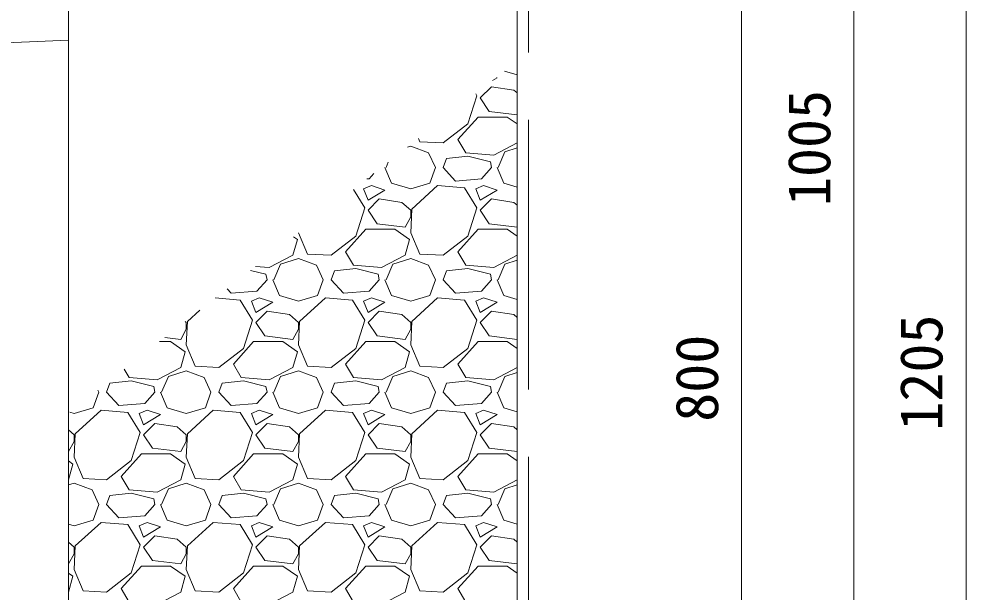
# Model space of a CAD drawing. Units: millimetres at full size, sheet at 1:20. Extents: x 0 to 23340, y -4498 to 8520.
# Drawn here: x 16825.4 to 17247.5, y 4161 to 4416.2 of the extents above; entities that cross this region are included whole.
import ezdxf
from ezdxf.enums import TextEntityAlignment as Align

# ---------------------------------------------------------------- set-up
doc = ezdxf.new("R2010")
doc.units = ezdxf.units.MM
doc.header["$LTSCALE"] = 20
doc.linetypes.add('DASHED', pattern=[7.5, 6, -1.5])
for name, color, linetype, lineweight in [('HOLE', 7, 'DASHED', 13), ('KIJUN', 5, 'Continuous', 5), ('SUNPO', 3, 'Continuous', 13), ('ﾊｯﾁﾝｸﾞ', 7, 'Continuous', 5)]:
    doc.layers.add(name, color=color, linetype=linetype, lineweight=lineweight)
doc.styles.add('ＭＳ ゴシック', font='')
doc.styles.get('ＭＳ ゴシック').set_extended_font_data('MS Gothic')

msp = doc.modelspace()

# ---------------------------------------------------------------- linework, layer by layer
at = {"layer": 'HOLE'}
msp.add_lwpolyline([(16847.48, 4406.65), (16773.02, 4403.67), (16755.77, 4004.04), (16847.48, 3976.46)], dxfattribs=at)
at = {"layer": 'KIJUN', "color": 7, "lineweight": 13}
msp.add_lwpolyline([(16410.42, 3999.04), (16382.48, 4646.2), (16409.48, 4711.2), (16407.48, 4751.2), (16371.48, 4771.2), (16367.48, 4861.2), (16320.48, 4861.2), (16317.48, 4858.2), (16317.48, 3876.2), (16337.48, 3856.2), (16827.48, 3856.2), (16847.48, 3876.2), (16847.48, 4858.2), (16844.48, 4861.2), (16797.48, 4861.2), (16793.48, 4771.2), (16757.48, 4751.2), (16755.48, 4711.2), (16782.48, 4646.2)], dxfattribs=at)
at = {"layer": 'KIJUN', "color": 7, "linetype": 'DASHED', "lineweight": 13}
msp.add_lwpolyline([(16317.48, 4661.2), (16112.48, 4661.2), (16112.48, 3651.2), (17052.48, 3651.2), (17052.48, 4661.2), (16847.48, 4661.2)], dxfattribs=at)
at = {"layer": 'KIJUN', "color": 7, "lineweight": 13}
msp.add_lwpolyline([(16847.48, 4656.2), (16847.48, 3876.2), (16827.48, 3856.2), (16337.48, 3856.2), (16317.48, 3876.2), (16317.48, 4656.2), (16117.48, 4656.2), (16117.48, 3656.2), (17047.48, 3656.2), (17047.48, 4656.2)], close=True, dxfattribs=at)
at = {"layer": 'SUNPO'}
for p, q in [((17197.48, 3856.2), (17197.48, 4861.2)), ((17247.48, 3656.2), (17247.48, 4861.2)), ((17147.48, 4656.2), (17147.48, 3856.2))]:
    msp.add_line(p, q, dxfattribs=at)
at = {"layer": 'ﾊｯﾁﾝｸﾞ'}
for p, q in [((17036.5, 4388.8), (17038.5, 4390)), ((17038.5, 4390), (17038.17, 4390.11)), ((17041.76, 4392.92), (17047.48, 4391.24)), ((17036, 4386), (17031, 4381)), ((17046, 4384.5), (17036, 4386)), ((17025.5, 4369.5), (17029.5, 4382)), ((17029.5, 4382), (17028.96, 4382.89)), ((17031, 4381), (17035, 4375)), ((17047.48, 4383.2), (17046, 4384.5)), ((17035, 4375), (17047.48, 4373.5)), ((17014.5, 4361), (17025.5, 4369.5)), ((17021, 4362.5), (17030, 4372.5)), ((17030, 4372.5), (17043, 4372.5)), ((17043, 4372.5), (17047.48, 4369.4)), ((17003.42, 4362.87), (17004, 4361.5)), ((17004, 4361.5), (17014.5, 4361)), ((17024.5, 4356.5), (17021, 4362.5)), ((17047.48, 4360.99), (17037, 4355.5)), ((16998.53, 4359.04), (17000, 4359.5)), ((17000, 4359.5), (17008, 4356.5)), ((17008, 4356.5), (17011, 4350)), ((17037, 4355.5), (17024.5, 4356.5)), ((17039, 4350), (17042, 4357)), ((17042, 4357), (17047.48, 4358.71)), ((16989, 4350), (16990.01, 4352.36)), ((17014.5, 4350), (17016, 4354)), ((17025.5, 4355), (17016, 4354)), ((17035.5, 4352.5), (17025.5, 4355)), ((17036, 4350), (17035.5, 4352.5)), ((16983.61, 4347.35), (16981.5, 4345)), ((16988.5, 4350), (16991.5, 4343)), ((17008.5, 4343), (17011, 4350)), ((17020, 4344), (17014.5, 4350)), ((17036, 4350), (17031.5, 4345)), ((17038.5, 4350), (17041.5, 4343)), ((16981.5, 4345), (16980.51, 4344.91)), ((16991.5, 4343), (17000, 4340.5)), ((17000, 4340.5), (17008.5, 4343)), ((17031.5, 4345), (17020, 4344)), ((17041.5, 4343), (17047.48, 4341.24)), ((16979.5, 4332), (16974.49, 4340.2)), ((16982.5, 4342), (16979, 4340.5)), ((16979, 4340.5), (16981, 4335.5)), ((16981, 4335.5), (16988.5, 4340)), ((16988.5, 4340), (16982.5, 4342)), ((17012, 4342), (17000.5, 4331.5)), ((17024, 4341), (17012, 4342)), ((17029.5, 4332), (17024, 4341)), ((17032.5, 4342), (17029, 4340.5)), ((17029, 4340.5), (17031, 4335.5)), ((17031, 4335.5), (17038.5, 4340)), ((17038.5, 4340), (17032.5, 4342)), ((16986, 4336), (16981, 4331)), ((16996, 4334.5), (16986, 4336)), ((17036, 4336), (17031, 4331)), ((17046, 4334.5), (17036, 4336)), ((16975.5, 4319.5), (16979.5, 4332)), ((16981, 4331), (16985, 4325)), ((17000, 4331), (16996, 4334.5)), ((17000.5, 4331.5), (17000, 4321)), ((17000, 4328), (17000, 4331)), ((17025.5, 4319.5), (17029.5, 4332)), ((17031, 4331), (17035, 4325)), ((17047.48, 4333.2), (17046, 4334.5)), ((16997.5, 4323.5), (17000, 4328)), ((16971, 4312.5), (16980, 4322.5)), ((16980, 4322.5), (16993, 4322.5)), ((16985, 4325), (16997.5, 4323.5)), ((16993, 4322.5), (16999.5, 4318)), ((17021, 4312.5), (17030, 4322.5)), ((17030, 4322.5), (17043, 4322.5)), ((17035, 4325), (17047.48, 4323.5)), ((17043, 4322.5), (17047.48, 4319.4)), ((16949.5, 4318), (16947.5, 4311)), ((16947.73, 4319.22), (16949.5, 4318)), ((16950, 4321), (16950, 4321)), ((16950, 4321), (16954, 4311.5)), ((16964.5, 4311), (16975.5, 4319.5)), ((16999.5, 4318), (16997.5, 4311)), ((17000, 4321), (17004, 4311.5)), ((17014.5, 4311), (17025.5, 4319.5)), ((16947.5, 4311), (16937, 4305.5)), ((16942, 4307), (16950, 4309.5)), ((16950, 4309.5), (16958, 4306.5)), ((16954, 4311.5), (16964.5, 4311)), ((16974.5, 4306.5), (16971, 4312.5)), ((16997.5, 4311), (16987, 4305.5)), ((16992, 4307), (17000, 4309.5)), ((17000, 4309.5), (17008, 4306.5)), ((17004, 4311.5), (17014.5, 4311)), ((17024.5, 4306.5), (17021, 4312.5)), ((17047.48, 4310.99), (17037, 4305.5)), ((16937, 4305.5), (16930.85, 4305.99)), ((16939, 4300), (16942, 4307)), ((16958, 4306.5), (16961, 4300)), ((16975.5, 4305), (16966, 4304)), ((16987, 4305.5), (16974.5, 4306.5)), ((16985.5, 4302.5), (16975.5, 4305)), ((16989, 4300), (16992, 4307)), ((17008, 4306.5), (17011, 4300)), ((17025.5, 4305), (17016, 4304)), ((17037, 4305.5), (17024.5, 4306.5)), ((17035.5, 4302.5), (17025.5, 4305)), ((17039, 4300), (17042, 4307)), ((17042, 4307), (17047.48, 4308.71)), ((16935.5, 4302.5), (16928.59, 4304.23)), ((16936, 4300), (16935.5, 4302.5)), ((16964.5, 4300), (16966, 4304)), ((16986, 4300), (16985.5, 4302.5)), ((17014.5, 4300), (17016, 4304)), ((17036, 4300), (17035.5, 4302.5)), ((16936, 4300), (16931.5, 4295)), ((16938.5, 4300), (16941.5, 4293)), ((16958.5, 4293), (16961, 4300)), ((16970, 4294), (16964.5, 4300)), ((16986, 4300), (16981.5, 4295)), ((16988.5, 4300), (16991.5, 4293)), ((17008.5, 4293), (17011, 4300)), ((17020, 4294), (17014.5, 4300)), ((17036, 4300), (17031.5, 4295)), ((17038.5, 4300), (17041.5, 4293)), ((16920, 4294), (16918.14, 4296.03)), ((16931.5, 4295), (16920, 4294)), ((16941.5, 4293), (16950, 4290.5)), ((16950, 4290.5), (16958.5, 4293)), ((16981.5, 4295), (16970, 4294)), ((16991.5, 4293), (17000, 4290.5)), ((17000, 4290.5), (17008.5, 4293)), ((17031.5, 4295), (17020, 4294)), ((17041.5, 4293), (17047.48, 4291.24)), ((16924, 4291), (16912.9, 4291.92)), ((16929.5, 4282), (16924, 4291)), ((16932.5, 4292), (16929, 4290.5)), ((16929, 4290.5), (16931, 4285.5)), ((16931, 4285.5), (16938.5, 4290)), ((16938.5, 4290), (16932.5, 4292)), ((16962, 4292), (16950.5, 4281.5)), ((16974, 4291), (16962, 4292)), ((16979.5, 4282), (16974, 4291)), ((16982.5, 4292), (16979, 4290.5)), ((16979, 4290.5), (16981, 4285.5)), ((16981, 4285.5), (16988.5, 4290)), ((16988.5, 4290), (16982.5, 4292)), ((17012, 4292), (17000.5, 4281.5)), ((17024, 4291), (17012, 4292)), ((17029.5, 4282), (17024, 4291)), ((17032.5, 4292), (17029, 4290.5)), ((17029, 4290.5), (17031, 4285.5)), ((17031, 4285.5), (17038.5, 4290)), ((17038.5, 4290), (17032.5, 4292)), ((16905.96, 4286.49), (16900.5, 4281.5)), ((16936, 4286), (16931, 4281)), ((16946, 4284.5), (16936, 4286)), ((16950, 4281), (16946, 4284.5)), ((16986, 4286), (16981, 4281)), ((16996, 4284.5), (16986, 4286)), ((17000, 4281), (16996, 4284.5)), ((17036, 4286), (17031, 4281)), ((17046, 4284.5), (17036, 4286)), ((17047.48, 4283.2), (17046, 4284.5)), ((16900, 4281), (16899.51, 4281.43)), ((16900.5, 4281.5), (16900, 4271)), ((16900, 4278), (16900, 4281)), ((16925.5, 4269.5), (16929.5, 4282)), ((16931, 4281), (16935, 4275)), ((16950.5, 4281.5), (16950, 4271)), ((16950, 4278), (16950, 4281)), ((16975.5, 4269.5), (16979.5, 4282)), ((16981, 4281), (16985, 4275)), ((17000.5, 4281.5), (17000, 4271)), ((17000, 4278), (17000, 4281)), ((17025.5, 4269.5), (17029.5, 4282)), ((17031, 4281), (17035, 4275)), ((16897.5, 4273.5), (16900, 4278)), ((16947.5, 4273.5), (16950, 4278)), ((16997.5, 4273.5), (17000, 4278)), ((16888.12, 4272.5), (16893, 4272.5)), ((16890.47, 4274.34), (16897.5, 4273.5)), ((16893, 4272.5), (16899.5, 4268)), ((16921, 4262.5), (16930, 4272.5)), ((16930, 4272.5), (16943, 4272.5)), ((16935, 4275), (16947.5, 4273.5)), ((16943, 4272.5), (16949.5, 4268)), ((16971, 4262.5), (16980, 4272.5)), ((16980, 4272.5), (16993, 4272.5)), ((16985, 4275), (16997.5, 4273.5)), ((16993, 4272.5), (16999.5, 4268)), ((17021, 4262.5), (17030, 4272.5)), ((17030, 4272.5), (17043, 4272.5)), ((17035, 4275), (17047.48, 4273.5)), ((17043, 4272.5), (17047.48, 4269.4)), ((16899.5, 4268), (16897.5, 4261)), ((16900, 4271), (16904, 4261.5)), ((16914.5, 4261), (16925.5, 4269.5)), ((16949.5, 4268), (16947.5, 4261)), ((16950, 4271), (16954, 4261.5)), ((16964.5, 4261), (16975.5, 4269.5)), ((16999.5, 4268), (16997.5, 4261)), ((17000, 4271), (17004, 4261.5)), ((17014.5, 4261), (17025.5, 4269.5)), ((16874.5, 4256.5), (16872.37, 4260.16)), ((16897.5, 4261), (16887, 4255.5)), ((16892, 4257), (16900, 4259.5)), ((16900, 4259.5), (16908, 4256.5)), ((16904, 4261.5), (16914.5, 4261)), ((16924.5, 4256.5), (16921, 4262.5)), ((16947.5, 4261), (16937, 4255.5)), ((16942, 4257), (16950, 4259.5)), ((16950, 4259.5), (16958, 4256.5)), ((16954, 4261.5), (16964.5, 4261)), ((16974.5, 4256.5), (16971, 4262.5)), ((16997.5, 4261), (16987, 4255.5)), ((16992, 4257), (17000, 4259.5)), ((17000, 4259.5), (17008, 4256.5)), ((17004, 4261.5), (17014.5, 4261)), ((17024.5, 4256.5), (17021, 4262.5)), ((17047.48, 4260.99), (17037, 4255.5)), ((17042, 4257), (17047.48, 4258.71)), ((16875.5, 4255), (16866, 4254)), ((16887, 4255.5), (16874.5, 4256.5)), ((16885.5, 4252.5), (16875.5, 4255)), ((16889, 4250), (16892, 4257)), ((16908, 4256.5), (16911, 4250)), ((16925.5, 4255), (16916, 4254)), ((16937, 4255.5), (16924.5, 4256.5)), ((16935.5, 4252.5), (16925.5, 4255)), ((16939, 4250), (16942, 4257)), ((16958, 4256.5), (16961, 4250)), ((16975.5, 4255), (16966, 4254)), ((16987, 4255.5), (16974.5, 4256.5)), ((16985.5, 4252.5), (16975.5, 4255)), ((16989, 4250), (16992, 4257)), ((17008, 4256.5), (17011, 4250)), ((17025.5, 4255), (17016, 4254)), ((17037, 4255.5), (17024.5, 4256.5)), ((17035.5, 4252.5), (17025.5, 4255)), ((17039, 4250), (17042, 4257)), ((16860.58, 4250.92), (16861, 4250)), ((16864.5, 4250), (16866, 4254)), ((16886, 4250), (16885.5, 4252.5)), ((16914.5, 4250), (16916, 4254)), ((16936, 4250), (16935.5, 4252.5)), ((16964.5, 4250), (16966, 4254)), ((16986, 4250), (16985.5, 4252.5)), ((17014.5, 4250), (17016, 4254)), ((17036, 4250), (17035.5, 4252.5)), ((16858.5, 4243), (16861, 4250)), ((16870, 4244), (16864.5, 4250)), ((16886, 4250), (16881.5, 4245)), ((16888.5, 4250), (16891.5, 4243)), ((16908.5, 4243), (16911, 4250)), ((16920, 4244), (16914.5, 4250)), ((16936, 4250), (16931.5, 4245)), ((16938.5, 4250), (16941.5, 4243)), ((16958.5, 4243), (16961, 4250)), ((16970, 4244), (16964.5, 4250)), ((16986, 4250), (16981.5, 4245)), ((16988.5, 4250), (16991.5, 4243)), ((17008.5, 4243), (17011, 4250)), ((17020, 4244), (17014.5, 4250)), ((17036, 4250), (17031.5, 4245)), ((17038.5, 4250), (17041.5, 4243)), ((16850, 4240.5), (16858.5, 4243)), ((16862, 4242), (16850.5, 4231.5)), ((16874, 4241), (16862, 4242)), ((16881.5, 4245), (16870, 4244)), ((16882.5, 4242), (16879, 4240.5)), ((16888.5, 4240), (16882.5, 4242)), ((16891.5, 4243), (16900, 4240.5)), ((16900, 4240.5), (16908.5, 4243)), ((16912, 4242), (16900.5, 4231.5)), ((16924, 4241), (16912, 4242)), ((16931.5, 4245), (16920, 4244)), ((16932.5, 4242), (16929, 4240.5)), ((16938.5, 4240), (16932.5, 4242)), ((16941.5, 4243), (16950, 4240.5)), ((16950, 4240.5), (16958.5, 4243)), ((16962, 4242), (16950.5, 4231.5)), ((16974, 4241), (16962, 4242)), ((16981.5, 4245), (16970, 4244)), ((16982.5, 4242), (16979, 4240.5)), ((16988.5, 4240), (16982.5, 4242)), ((16991.5, 4243), (17000, 4240.5)), ((17000, 4240.5), (17008.5, 4243)), ((17012, 4242), (17000.5, 4231.5)), ((17024, 4241), (17012, 4242)), ((17031.5, 4245), (17020, 4244)), ((17032.5, 4242), (17029, 4240.5)), ((17038.5, 4240), (17032.5, 4242)), ((17041.5, 4243), (17047.48, 4241.24)), ((16848.03, 4241.08), (16850, 4240.5)), ((16879.5, 4232), (16874, 4241)), ((16879, 4240.5), (16881, 4235.5)), ((16881, 4235.5), (16888.5, 4240)), ((16929.5, 4232), (16924, 4241)), ((16929, 4240.5), (16931, 4235.5)), ((16931, 4235.5), (16938.5, 4240)), ((16979.5, 4232), (16974, 4241)), ((16979, 4240.5), (16981, 4235.5)), ((16981, 4235.5), (16988.5, 4240)), ((17029.5, 4232), (17024, 4241)), ((17029, 4240.5), (17031, 4235.5)), ((17031, 4235.5), (17038.5, 4240)), ((16886, 4236), (16881, 4231)), ((16896, 4234.5), (16886, 4236)), ((16900, 4231), (16896, 4234.5)), ((16936, 4236), (16931, 4231)), ((16946, 4234.5), (16936, 4236)), ((16950, 4231), (16946, 4234.5)), ((16986, 4236), (16981, 4231)), ((16996, 4234.5), (16986, 4236)), ((17000, 4231), (16996, 4234.5)), ((17036, 4236), (17031, 4231)), ((17046, 4234.5), (17036, 4236)), ((17047.48, 4233.2), (17046, 4234.5)), ((16850, 4231), (16847.48, 4233.2)), ((16850.5, 4231.5), (16850, 4221)), ((16850, 4228), (16850, 4231)), ((16875.5, 4219.5), (16879.5, 4232)), ((16881, 4231), (16885, 4225)), ((16900.5, 4231.5), (16900, 4221)), ((16900, 4228), (16900, 4231)), ((16925.5, 4219.5), (16929.5, 4232)), ((16931, 4231), (16935, 4225)), ((16950.5, 4231.5), (16950, 4221)), ((16950, 4228), (16950, 4231)), ((16975.5, 4219.5), (16979.5, 4232)), ((16981, 4231), (16985, 4225)), ((17000.5, 4231.5), (17000, 4221)), ((17000, 4228), (17000, 4231)), ((17025.5, 4219.5), (17029.5, 4232)), ((17031, 4231), (17035, 4225)), ((16847.5, 4223.5), (16850, 4228)), ((16885, 4225), (16897.5, 4223.5)), ((16897.5, 4223.5), (16900, 4228)), ((16935, 4225), (16947.5, 4223.5)), ((16947.5, 4223.5), (16950, 4228)), ((16985, 4225), (16997.5, 4223.5)), ((16997.5, 4223.5), (17000, 4228)), ((17035, 4225), (17047.48, 4223.5)), ((16847.48, 4223.5), (16847.5, 4223.5)), ((16850, 4221), (16854, 4211.5)), ((16871, 4212.5), (16880, 4222.5)), ((16880, 4222.5), (16893, 4222.5)), ((16893, 4222.5), (16899.5, 4218)), ((16900, 4221), (16904, 4211.5)), ((16921, 4212.5), (16930, 4222.5)), ((16930, 4222.5), (16943, 4222.5)), ((16943, 4222.5), (16949.5, 4218)), ((16950, 4221), (16954, 4211.5)), ((16971, 4212.5), (16980, 4222.5)), ((16980, 4222.5), (16993, 4222.5)), ((16993, 4222.5), (16999.5, 4218)), ((17000, 4221), (17004, 4211.5)), ((17021, 4212.5), (17030, 4222.5)), ((17030, 4222.5), (17043, 4222.5)), ((17043, 4222.5), (17047.48, 4219.4)), ((16847.48, 4219.4), (16849.5, 4218)), ((16849.5, 4218), (16847.5, 4211)), ((16864.5, 4211), (16875.5, 4219.5)), ((16899.5, 4218), (16897.5, 4211)), ((16914.5, 4211), (16925.5, 4219.5)), ((16949.5, 4218), (16947.5, 4211)), ((16964.5, 4211), (16975.5, 4219.5)), ((16999.5, 4218), (16997.5, 4211)), ((17014.5, 4211), (17025.5, 4219.5)), ((16874.5, 4206.5), (16871, 4212.5)), ((16924.5, 4206.5), (16921, 4212.5)), ((16974.5, 4206.5), (16971, 4212.5)), ((17024.5, 4206.5), (17021, 4212.5)), ((16847.5, 4211), (16847.48, 4210.99)), ((16847.48, 4208.71), (16850, 4209.5)), ((16850, 4209.5), (16858, 4206.5)), ((16854, 4211.5), (16864.5, 4211)), ((16897.5, 4211), (16887, 4205.5)), ((16892, 4207), (16900, 4209.5)), ((16900, 4209.5), (16908, 4206.5)), ((16904, 4211.5), (16914.5, 4211)), ((16947.5, 4211), (16937, 4205.5)), ((16942, 4207), (16950, 4209.5)), ((16950, 4209.5), (16958, 4206.5)), ((16954, 4211.5), (16964.5, 4211)), ((16997.5, 4211), (16987, 4205.5)), ((16992, 4207), (17000, 4209.5)), ((17000, 4209.5), (17008, 4206.5)), ((17004, 4211.5), (17014.5, 4211)), ((17047.48, 4210.99), (17037, 4205.5)), ((17042, 4207), (17047.48, 4208.71)), ((16858, 4206.5), (16861, 4200)), ((16864.5, 4200), (16866, 4204)), ((16875.5, 4205), (16866, 4204)), ((16887, 4205.5), (16874.5, 4206.5)), ((16885.5, 4202.5), (16875.5, 4205)), ((16889, 4200), (16892, 4207)), ((16908, 4206.5), (16911, 4200)), ((16914.5, 4200), (16916, 4204)), ((16925.5, 4205), (16916, 4204)), ((16937, 4205.5), (16924.5, 4206.5)), ((16935.5, 4202.5), (16925.5, 4205)), ((16939, 4200), (16942, 4207)), ((16958, 4206.5), (16961, 4200)), ((16964.5, 4200), (16966, 4204)), ((16975.5, 4205), (16966, 4204)), ((16987, 4205.5), (16974.5, 4206.5)), ((16985.5, 4202.5), (16975.5, 4205)), ((16989, 4200), (16992, 4207)), ((17008, 4206.5), (17011, 4200)), ((17014.5, 4200), (17016, 4204)), ((17025.5, 4205), (17016, 4204)), ((17037, 4205.5), (17024.5, 4206.5)), ((17035.5, 4202.5), (17025.5, 4205)), ((17039, 4200), (17042, 4207)), ((16858.5, 4193), (16861, 4200)), ((16870, 4194), (16864.5, 4200)), ((16886, 4200), (16881.5, 4195)), ((16886, 4200), (16885.5, 4202.5)), ((16888.5, 4200), (16891.5, 4193)), ((16908.5, 4193), (16911, 4200)), ((16920, 4194), (16914.5, 4200)), ((16936, 4200), (16931.5, 4195)), ((16936, 4200), (16935.5, 4202.5)), ((16938.5, 4200), (16941.5, 4193)), ((16958.5, 4193), (16961, 4200)), ((16970, 4194), (16964.5, 4200)), ((16986, 4200), (16981.5, 4195)), ((16986, 4200), (16985.5, 4202.5)), ((16988.5, 4200), (16991.5, 4193)), ((17008.5, 4193), (17011, 4200)), ((17020, 4194), (17014.5, 4200)), ((17036, 4200), (17031.5, 4195)), ((17036, 4200), (17035.5, 4202.5)), ((17038.5, 4200), (17041.5, 4193)), ((16847.48, 4191.24), (16850, 4190.5)), ((16850, 4190.5), (16858.5, 4193)), ((16862, 4192), (16850.5, 4181.5)), ((16874, 4191), (16862, 4192)), ((16881.5, 4195), (16870, 4194)), ((16882.5, 4192), (16879, 4190.5)), ((16888.5, 4190), (16882.5, 4192)), ((16891.5, 4193), (16900, 4190.5)), ((16900, 4190.5), (16908.5, 4193)), ((16912, 4192), (16900.5, 4181.5)), ((16924, 4191), (16912, 4192)), ((16931.5, 4195), (16920, 4194)), ((16932.5, 4192), (16929, 4190.5)), ((16938.5, 4190), (16932.5, 4192)), ((16941.5, 4193), (16950, 4190.5)), ((16950, 4190.5), (16958.5, 4193)), ((16962, 4192), (16950.5, 4181.5)), ((16974, 4191), (16962, 4192)), ((16981.5, 4195), (16970, 4194)), ((16982.5, 4192), (16979, 4190.5)), ((16988.5, 4190), (16982.5, 4192)), ((16991.5, 4193), (17000, 4190.5)), ((17000, 4190.5), (17008.5, 4193)), ((17012, 4192), (17000.5, 4181.5)), ((17024, 4191), (17012, 4192)), ((17031.5, 4195), (17020, 4194)), ((17032.5, 4192), (17029, 4190.5)), ((17038.5, 4190), (17032.5, 4192)), ((17041.5, 4193), (17047.48, 4191.24)), ((16879.5, 4182), (16874, 4191)), ((16879, 4190.5), (16881, 4185.5)), ((16881, 4185.5), (16888.5, 4190)), ((16929.5, 4182), (16924, 4191)), ((16929, 4190.5), (16931, 4185.5)), ((16931, 4185.5), (16938.5, 4190)), ((16979.5, 4182), (16974, 4191)), ((16979, 4190.5), (16981, 4185.5)), ((16981, 4185.5), (16988.5, 4190)), ((17029.5, 4182), (17024, 4191)), ((17029, 4190.5), (17031, 4185.5)), ((17031, 4185.5), (17038.5, 4190)), ((16850, 4181), (16847.48, 4183.2)), ((16886, 4186), (16881, 4181)), ((16896, 4184.5), (16886, 4186)), ((16900, 4181), (16896, 4184.5)), ((16936, 4186), (16931, 4181)), ((16946, 4184.5), (16936, 4186)), ((16950, 4181), (16946, 4184.5)), ((16986, 4186), (16981, 4181)), ((16996, 4184.5), (16986, 4186)), ((17000, 4181), (16996, 4184.5)), ((17036, 4186), (17031, 4181)), ((17046, 4184.5), (17036, 4186)), ((17047.48, 4183.2), (17046, 4184.5)), ((16850.5, 4181.5), (16850, 4171)), ((16850, 4178), (16850, 4181)), ((16875.5, 4169.5), (16879.5, 4182)), ((16881, 4181), (16885, 4175)), ((16900.5, 4181.5), (16900, 4171)), ((16900, 4178), (16900, 4181)), ((16925.5, 4169.5), (16929.5, 4182)), ((16931, 4181), (16935, 4175)), ((16950.5, 4181.5), (16950, 4171)), ((16950, 4178), (16950, 4181)), ((16975.5, 4169.5), (16979.5, 4182)), ((16981, 4181), (16985, 4175)), ((17000.5, 4181.5), (17000, 4171)), ((17000, 4178), (17000, 4181)), ((17025.5, 4169.5), (17029.5, 4182)), ((17031, 4181), (17035, 4175)), ((16847.5, 4173.5), (16850, 4178)), ((16885, 4175), (16897.5, 4173.5)), ((16897.5, 4173.5), (16900, 4178)), ((16935, 4175), (16947.5, 4173.5)), ((16947.5, 4173.5), (16950, 4178)), ((16985, 4175), (16997.5, 4173.5)), ((16997.5, 4173.5), (17000, 4178)), ((17035, 4175), (17047.48, 4173.5)), ((16847.48, 4173.5), (16847.5, 4173.5)), ((16850, 4171), (16854, 4161.5)), ((16871, 4162.5), (16880, 4172.5)), ((16880, 4172.5), (16893, 4172.5)), ((16893, 4172.5), (16899.5, 4168)), ((16900, 4171), (16904, 4161.5)), ((16921, 4162.5), (16930, 4172.5)), ((16930, 4172.5), (16943, 4172.5)), ((16943, 4172.5), (16949.5, 4168)), ((16950, 4171), (16954, 4161.5)), ((16971, 4162.5), (16980, 4172.5)), ((16980, 4172.5), (16993, 4172.5)), ((16993, 4172.5), (16999.5, 4168)), ((17000, 4171), (17004, 4161.5)), ((17021, 4162.5), (17030, 4172.5)), ((17030, 4172.5), (17043, 4172.5)), ((17043, 4172.5), (17047.48, 4169.4)), ((16847.48, 4169.4), (16849.5, 4168)), ((16849.5, 4168), (16847.5, 4161)), ((16864.5, 4161), (16875.5, 4169.5)), ((16899.5, 4168), (16897.5, 4161)), ((16914.5, 4161), (16925.5, 4169.5)), ((16949.5, 4168), (16947.5, 4161)), ((16964.5, 4161), (16975.5, 4169.5)), ((16999.5, 4168), (16997.5, 4161)), ((17014.5, 4161), (17025.5, 4169.5)), ((16854, 4161.5), (16864.5, 4161)), ((16874.5, 4156.5), (16871, 4162.5)), ((16904, 4161.5), (16914.5, 4161)), ((16924.5, 4156.5), (16921, 4162.5)), ((16954, 4161.5), (16964.5, 4161)), ((16974.5, 4156.5), (16971, 4162.5)), ((17004, 4161.5), (17014.5, 4161)), ((17024.5, 4156.5), (17021, 4162.5)), ((16847.5, 4161), (16847.48, 4160.99)), ((16897.5, 4161), (16887, 4155.5)), ((16947.5, 4161), (16937, 4155.5)), ((16997.5, 4161), (16987, 4155.5))]:
    msp.add_line(p, q, dxfattribs=at)

# ---------------------------------------------------------------- texts
at = {"layer": 'SUNPO', "style": 'ＭＳ ゴシック'}
for s, p in [('1005', (17177.48, 4358.7)), ('1205', (17227.48, 4258.7)), ('800', (17127.48, 4256.2))]:
    msp.add_text(s, height=18.99, rotation=90, dxfattribs=at).set_placement(p, align=Align.MIDDLE_CENTER)

doc.saveas('drawing.dxf')
